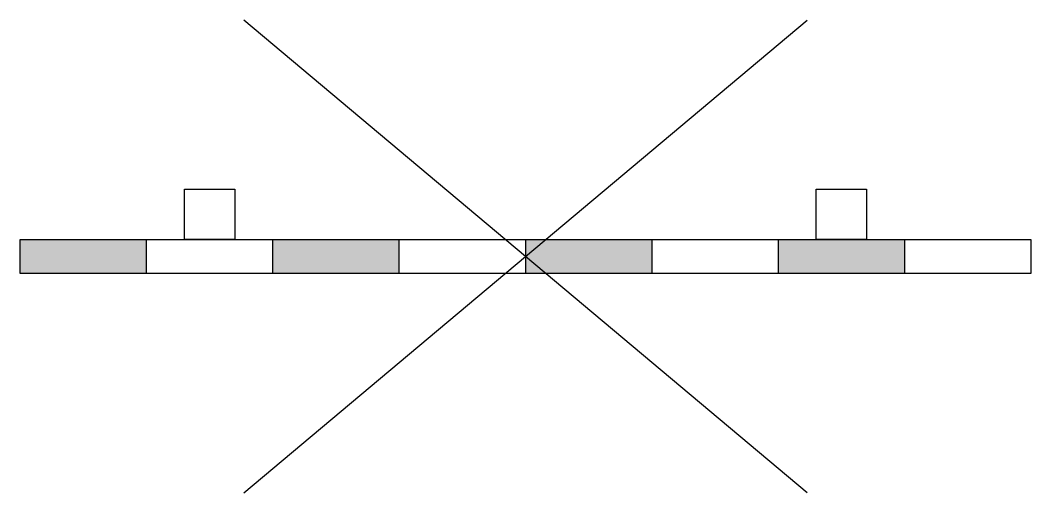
# Model space of a CAD drawing. Header units: metres. Extents: x -1.5 to 1.5, y -0.65 to 0.75.
import ezdxf

# ---------------------------------------------------------------- set-up
doc = ezdxf.new("R2010")
doc.units = ezdxf.units.M
doc.header["$LTSCALE"] = 0.2

msp = doc.modelspace()

# ---------------------------------------------------------------- hatches: boundary and pattern name
for points in [[(-1.125, 0), (-1.125, 0.1), (-1.5, 0.1), (-1.5, 0)], [(-0.375, 0), (-0.375, 0.1), (-0.75, 0.1), (-0.75, 0)], [(0.375, 0.1), (0, 0.1), (0, 0), (0.375, 0)], [(1.125, 0), (1.125, 0.1), (0.75, 0.1), (0.75, 0)]]:
    msp.add_hatch(color=0).paths.add_polyline_path(points)

# ---------------------------------------------------------------- linework, layer by layer
at = {"color": 0}
for p, q in [((-0.8357, -0.6513), (0.8357, 0.7513)), ((0.8357, -0.6513), (-0.8357, 0.7513)), ((-1.125, 0), (-1.125, 0.1)), ((-0.75, 0), (-0.75, 0.1)), ((-0.375, 0), (-0.375, 0.1)), ((0, 0.1), (0, 0)), ((0.375, 0.1), (0.375, 0)), ((0.75, 0.1), (0.75, 0)), ((1.125, 0.1), (1.125, 0))]:
    msp.add_line(p, q, dxfattribs=at)
at = {"flags": 128}
for points in [[(-1.0125, 0.1), (-1.0125, 0.25), (-0.8625, 0.25), (-0.8625, 0.1)], [(0.8625, 0.1), (0.8625, 0.25), (1.0125, 0.25), (1.0125, 0.1)], [(-1.5, 0.1), (1.5, 0.1), (1.5, 0), (-1.5, 0)]]:
    msp.add_lwpolyline(points, close=True, dxfattribs=at)

doc.saveas('drawing.dxf')
